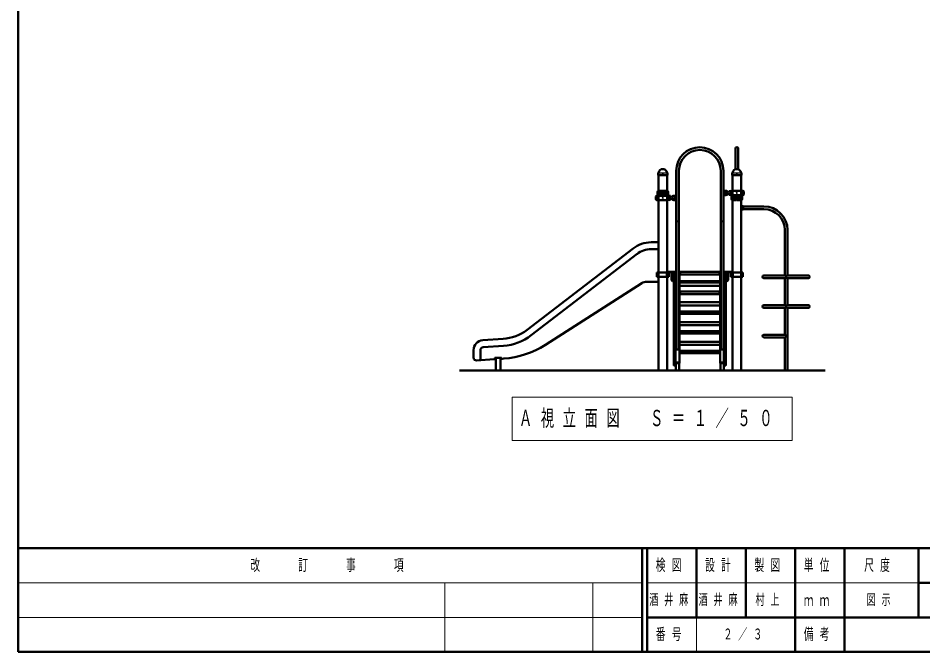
# Model space of a CAD drawing. Units: millimetres on the paper, scale 1:50. Extents: x -365 to 0, y -594 to 257.
# Drawn here: x -365 to -181.6, y -297 to -168.5 of the extents above; entities that cross this region are included whole.
import ezdxf

# ---------------------------------------------------------------- set-up
doc = ezdxf.new("R2010")
doc.units = ezdxf.units.MM
doc.linetypes.add('USER1', pattern=[4.5, 2.5, -2])
doc.layers.add('LY_1', color=7, linetype='Continuous', lineweight=50)
doc.styles.add('ＭＳ ゴシック', font='')
doc.styles.get('ＭＳ ゴシック').set_extended_font_data('MS Gothic')

msp = doc.modelspace()

# ---------------------------------------------------------------- linework, layer by layer
at = {"layer": 'LY_1'}
for p, q in [((-365, -40), (-365, -297)), ((-201.365, -239.959), (-275.528, -239.959)), ((-365, -276), (0, -276)), ((-365, -297), (0, -297))]:
    msp.add_line(p, q, dxfattribs=at)
at = {"layer": 'LY_1', "color": 140}
for p, q in [((-219.575, -199.138), (-219.575, -194.959)), ((-219.031, -199.138), (-219.031, -194.959)), ((-235.199, -199.914), (-235.177, -199.892)), ((-233.407, -199.914), (-233.429, -199.892)), ((-231.575, -209.959), (-231.575, -199.459)), ((-231.031, -209.959), (-231.031, -199.458)), ((-222.575, -209.959), (-222.575, -199.458)), ((-222.031, -209.959), (-222.031, -199.459)), ((-220.199, -199.914), (-220.177, -199.892)), ((-218.407, -199.914), (-218.429, -199.892)), ((-235.232, -200.368), (-235.224, -199.972)), ((-235.222, -200.378), (-235.232, -200.368)), ((-235.222, -200.378), (-233.384, -200.378)), ((-235.194, -239.959), (-235.194, -200.378)), ((-233.412, -239.959), (-233.412, -200.378)), ((-233.374, -200.368), (-233.384, -200.378)), ((-233.374, -200.368), (-233.382, -199.972)), ((-220.232, -200.368), (-220.224, -199.972)), ((-220.222, -200.378), (-220.232, -200.368)), ((-220.222, -200.378), (-218.384, -200.378)), ((-220.194, -239.959), (-220.194, -200.378)), ((-218.412, -239.959), (-218.412, -200.378)), ((-218.374, -200.368), (-218.384, -200.378)), ((-218.374, -200.368), (-218.382, -199.972)), ((-235.225, -203.509), (-234.373, -203.509)), ((-234.628, -203.959), (-234.628, -203.529)), ((-234.333, -203.549), (-234.333, -204.369)), ((-234.273, -203.549), (-234.273, -204.369)), ((-233.381, -203.509), (-234.233, -203.509)), ((-233.978, -203.959), (-233.978, -203.529)), ((-221.503, -203.519), (-222.031, -203.519)), ((-220.223, -203.509), (-220.853, -203.564)), ((-218.383, -203.509), (-220.224, -203.509)), ((-218.383, -203.509), (-218.068, -203.536)), ((-235.223, -204.509), (-235.539, -204.536)), ((-235.223, -205.409), (-235.539, -205.381)), ((-235.223, -204.409), (-234.373, -204.409)), ((-235.223, -204.509), (-233.383, -204.509)), ((-235.223, -205.409), (-233.383, -205.409)), ((-234.628, -203.773), (-234.668, -203.772)), ((-234.628, -204.144), (-234.668, -204.146)), ((-234.628, -203.959), (-234.628, -204.389)), ((-233.381, -204.409), (-234.233, -204.409)), ((-233.978, -203.773), (-233.938, -203.772)), ((-233.978, -203.959), (-233.978, -204.389)), ((-233.978, -204.144), (-233.938, -204.146)), ((-233.383, -204.509), (-232.753, -204.564)), ((-233.383, -205.409), (-232.753, -205.353)), ((-232.103, -204.519), (-231.575, -204.519)), ((-232.103, -205.399), (-231.575, -205.399)), ((-221.503, -204.399), (-222.032, -204.399)), ((-220.223, -204.409), (-220.853, -204.353)), ((-220.225, -204.509), (-219.373, -204.509)), ((-218.383, -204.409), (-220.224, -204.409)), ((-220.223, -205.409), (-219.373, -205.409)), ((-219.628, -204.773), (-219.668, -204.772)), ((-219.628, -205.144), (-219.668, -205.146)), ((-219.628, -204.959), (-219.628, -204.529)), ((-219.628, -204.959), (-219.628, -205.389)), ((-219.333, -204.549), (-219.333, -205.369)), ((-219.273, -204.549), (-219.273, -205.369)), ((-218.381, -204.509), (-219.233, -204.509)), ((-218.381, -205.409), (-219.233, -205.409)), ((-218.978, -204.959), (-218.978, -204.529)), ((-218.978, -204.773), (-218.938, -204.772)), ((-218.978, -204.959), (-218.978, -205.389)), ((-218.978, -205.144), (-218.938, -205.146)), ((-218.383, -204.409), (-218.068, -204.381)), ((-218.031, -206.639), (-218.412, -206.639)), ((-218.031, -206.639), (-218.412, -206.639)), ((-218.031, -206.639), (-218.031, -207.279)), ((-218.031, -206.639), (-218.031, -207.279)), ((-213.803, -206.687), (-218.031, -206.687)), ((-213.803, -207.231), (-218.031, -207.231)), ((-218.031, -207.279), (-218.412, -207.279)), ((-218.031, -207.279), (-218.412, -207.279)), ((-231.575, -235.478), (-231.575, -209.959)), ((-231.031, -235.478), (-231.031, -209.959)), ((-222.575, -235.478), (-222.575, -209.959)), ((-222.031, -235.478), (-222.031, -209.959)), ((-209.575, -220.687), (-209.575, -211.459)), ((-209.031, -220.687), (-209.031, -211.459)), ((-235.194, -213.959), (-236.683, -213.959)), ((-261.832, -231.696), (-240.336, -215.199)), ((-260.979, -232.806), (-239.484, -216.309)), ((-235.194, -215.359), (-236.683, -215.359)), ((-235.539, -220.079), (-235.539, -220.979)), ((-233.067, -220.079), (-235.539, -220.079)), ((-235.373, -220.079), (-235.373, -220.979)), ((-233.469, -220.079), (-233.469, -220.979)), ((-233.412, -219.959), (-232.553, -219.959)), ((-233.412, -220.005), (-232.553, -220.005)), ((-233.281, -220.079), (-233.281, -220.979)), ((-233.222, -220.079), (-233.222, -220.979)), ((-233.067, -220.079), (-233.067, -220.979)), ((-232.553, -220.019), (-232.553, -221.459)), ((-231.703, -219.959), (-232.493, -219.959)), ((-232.083, -238.859), (-232.083, -220.059)), ((-231.703, -219.959), (-231.983, -219.959)), ((-231.703, -219.895), (-231.575, -219.895)), ((-231.703, -238.859), (-231.703, -219.895)), ((-231.031, -219.895), (-230.903, -219.895)), ((-230.903, -238.479), (-230.903, -219.895)), ((-222.703, -219.959), (-230.903, -219.959)), ((-230.803, -220.459), (-230.803, -219.959)), ((-222.803, -220.459), (-222.803, -219.959)), ((-222.575, -219.895), (-222.703, -219.895)), ((-222.703, -238.479), (-222.703, -219.895)), ((-221.903, -219.895), (-222.031, -219.895)), ((-221.903, -238.859), (-221.903, -219.895)), ((-221.903, -219.959), (-221.623, -219.959)), ((-221.113, -219.959), (-221.903, -219.959)), ((-221.523, -238.859), (-221.523, -220.059)), ((-220.194, -219.959), (-221.053, -219.959)), ((-220.194, -220.005), (-221.053, -220.005)), ((-221.053, -220.019), (-221.053, -221.459)), ((-220.539, -220.079), (-220.539, -220.979)), ((-220.539, -220.079), (-218.067, -220.079)), ((-220.384, -220.079), (-220.384, -220.979)), ((-220.325, -220.079), (-220.325, -220.979)), ((-220.138, -220.079), (-220.138, -220.979)), ((-218.233, -220.079), (-218.233, -220.979)), ((-218.067, -220.079), (-218.067, -220.979)), ((-233.067, -220.979), (-235.539, -220.979)), ((-232.083, -221.859), (-232.153, -221.859)), ((-226.803, -221.859), (-230.903, -221.859)), ((-226.803, -220.459), (-230.803, -220.459)), ((-226.803, -220.459), (-222.803, -220.459)), ((-226.803, -221.859), (-222.703, -221.859)), ((-221.523, -221.859), (-221.453, -221.859)), ((-220.539, -220.979), (-218.067, -220.979)), ((-209.575, -220.687), (-213.803, -220.687)), ((-209.575, -221.231), (-213.803, -221.231)), ((-209.575, -226.687), (-209.575, -221.231)), ((-204.803, -220.687), (-209.031, -220.687)), ((-209.031, -226.687), (-209.031, -221.231)), ((-204.803, -221.231), (-209.031, -221.231)), ((-238.591, -222.273), (-258.106, -234.745)), ((-235.194, -221.959), (-237.535, -221.959)), ((-230.903, -222.119), (-222.703, -222.119)), ((-230.903, -222.757), (-222.703, -222.757)), ((-226.803, -223.959), (-230.803, -223.959)), ((-230.803, -224.459), (-230.803, -223.959)), ((-226.803, -224.459), (-230.803, -224.459)), ((-226.803, -223.959), (-222.803, -223.959)), ((-226.803, -224.459), (-222.803, -224.459)), ((-222.803, -224.459), (-222.803, -223.959)), ((-230.903, -226.119), (-222.703, -226.119)), ((-230.903, -226.757), (-222.703, -226.757)), ((-209.575, -226.687), (-213.803, -226.687)), ((-209.575, -227.231), (-213.803, -227.231)), ((-209.575, -232.687), (-209.575, -227.231)), ((-209.031, -226.687), (-204.803, -226.687)), ((-209.031, -239.959), (-209.031, -227.231)), ((-209.031, -227.231), (-204.803, -227.231)), ((-226.803, -227.959), (-230.803, -227.959)), ((-230.803, -228.459), (-230.803, -227.959)), ((-226.803, -228.459), (-230.803, -228.459)), ((-226.803, -227.959), (-222.803, -227.959)), ((-226.803, -228.459), (-222.803, -228.459)), ((-222.803, -228.459), (-222.803, -227.959)), ((-230.903, -230.119), (-222.703, -230.119)), ((-230.903, -230.757), (-222.703, -230.757)), ((-226.803, -231.959), (-230.803, -231.959)), ((-230.803, -232.459), (-230.803, -231.959)), ((-226.803, -232.459), (-230.803, -232.459)), ((-226.803, -231.959), (-222.803, -231.959)), ((-226.803, -232.459), (-222.803, -232.459)), ((-222.803, -232.459), (-222.803, -231.959)), ((-209.575, -232.687), (-213.803, -232.687)), ((-266.683, -233.534), (-270.823, -233.824)), ((-230.903, -234.119), (-222.703, -234.119)), ((-230.903, -234.757), (-222.703, -234.757)), ((-209.575, -233.231), (-213.803, -233.231)), ((-209.575, -239.959), (-209.575, -233.231)), ((-272.683, -235.819), (-272.683, -237.32)), ((-271.283, -235.819), (-271.283, -237.679)), ((-266.586, -234.931), (-270.725, -235.22)), ((-226.803, -235.959), (-230.803, -235.959)), ((-230.803, -236.459), (-230.803, -235.959)), ((-226.803, -236.459), (-230.803, -236.459)), ((-226.803, -235.959), (-222.803, -235.959)), ((-226.803, -236.459), (-222.803, -236.459)), ((-222.803, -236.459), (-222.803, -235.959)), ((-268.476, -237.669), (-272.041, -237.919)), ((-268.383, -237.459), (-268.383, -237.569)), ((-267.083, -237.359), (-268.283, -237.359)), ((-268.183, -237.359), (-268.183, -239.959)), ((-268.183, -237.359), (-268.183, -237.479)), ((-267.183, -237.359), (-267.183, -239.959)), ((-267.183, -237.359), (-267.183, -237.479)), ((-266.544, -237.534), (-266.876, -237.557)), ((-231.703, -238.359), (-230.903, -238.359)), ((-221.903, -238.359), (-222.703, -238.359)), ((-231.983, -238.959), (-231.803, -238.959)), ((-231.703, -238.479), (-230.903, -238.479)), ((-231.643, -239.959), (-231.643, -238.479)), ((-230.963, -239.959), (-230.963, -238.479)), ((-221.903, -238.479), (-222.703, -238.479)), ((-222.643, -239.959), (-222.643, -238.479)), ((-221.963, -239.959), (-221.963, -238.479)), ((-221.623, -238.959), (-221.803, -238.959)), ((-238.5, -276), (-238.5, -297)), ((-237.5, -276), (-237.5, -297)), ((-227.5, -276), (-227.5, -290)), ((-217.5, -276), (-217.5, -290)), ((-207.5, -276), (-207.5, -297)), ((-197.5, -276), (-197.5, -290)), ((-182.5, -276), (-182.5, -290)), ((-182.5, -283), (-70, -283)), ((-237.5, -290), (0, -290)), ((-197.5, -290), (-197.5, -297))]:
    msp.add_line(p, q, dxfattribs=at)
at = {"layer": 'LY_1', "lineweight": 13}
for p, q in [((-235.16, -199.878), (-233.449, -199.878)), ((-220.16, -199.878), (-218.449, -199.878)), ((-235.197, -199.948), (-233.41, -199.948)), ((-220.197, -199.948), (-218.41, -199.948)), ((-235.638, -205.143), (-235.638, -204.774)), ((-235.268, -204.774), (-235.638, -204.774)), ((-235.268, -205.143), (-235.638, -205.143)), ((-233.338, -204.774), (-232.968, -204.774)), ((-233.338, -205.143), (-232.968, -205.143)), ((-232.968, -205.143), (-232.968, -204.774)), ((-220.638, -204.143), (-220.638, -203.774)), ((-220.268, -203.774), (-220.638, -203.774)), ((-220.268, -204.143), (-220.638, -204.143)), ((-218.338, -203.774), (-217.968, -203.774)), ((-218.338, -204.143), (-217.968, -204.143)), ((-217.968, -204.143), (-217.968, -203.774)), ((-264.866, -245.368), (-264.866, -254.168)), ((-208.066, -245.368), (-264.866, -245.368)), ((-208.066, -254.168), (-208.066, -245.368)), ((-264.866, -254.168), (-208.066, -254.168)), ((-365, -283), (-238.5, -283)), ((-278.5, -283), (-278.5, -297)), ((-248.5, -283), (-248.5, -297)), ((-237.5, -283), (-182.5, -283)), ((-365, -290), (-238.5, -290)), ((-227.5, -290), (-227.5, -297))]:
    msp.add_line(p, q, dxfattribs=at)
at = {"layer": 'LY_1', "linetype": 'USER1', "lineweight": 13}
for p, q in [((-220.853, -203.564), (-221.484, -203.61)), ((-220.203, -203.529), (-220.203, -204.389)), ((-218.403, -203.529), (-218.403, -204.389)), ((-235.203, -204.529), (-235.203, -205.389)), ((-233.403, -204.529), (-233.403, -205.389)), ((-232.753, -204.564), (-232.123, -204.61)), ((-232.753, -205.353), (-232.123, -205.307)), ((-220.853, -204.353), (-221.484, -204.307))]:
    msp.add_line(p, q, dxfattribs=at)
at = {"layer": 'LY_1', "color": 140}
for points in [[(-231.031, -235.478), (-231.034, -235.507), (-231.04, -235.535), (-231.052, -235.562), (-231.068, -235.588), (-231.087, -235.612), (-231.111, -235.633), (-231.138, -235.652), (-231.167, -235.668), (-231.199, -235.681), (-231.233, -235.69), (-231.268, -235.696), (-231.303, -235.697), (-231.339, -235.696), (-231.374, -235.69), (-231.407, -235.681), (-231.439, -235.668), (-231.469, -235.652), (-231.496, -235.633), (-231.519, -235.612), (-231.539, -235.588), (-231.555, -235.562), (-231.566, -235.535), (-231.573, -235.507), (-231.575, -235.478)], [(-222.575, -235.478), (-222.573, -235.507), (-222.566, -235.535), (-222.555, -235.562), (-222.539, -235.588), (-222.519, -235.612), (-222.496, -235.633), (-222.469, -235.652), (-222.439, -235.668), (-222.407, -235.681), (-222.374, -235.69), (-222.339, -235.696), (-222.303, -235.697), (-222.268, -235.696), (-222.233, -235.69), (-222.199, -235.681), (-222.167, -235.668), (-222.138, -235.652), (-222.111, -235.633), (-222.087, -235.612), (-222.068, -235.588), (-222.052, -235.562), (-222.04, -235.535), (-222.034, -235.507), (-222.031, -235.478)]]:
    msp.add_lwpolyline(points, dxfattribs=at)
for centre in [(-234.303, -200.218), (-219.303, -200.218)]:
    msp.add_circle(centre, 0.06, dxfattribs=at)
at = {"layer": 'LY_1', "lineweight": 13}
for centre, radius in [((-235.453, -204.959), 0.185), ((-235.453, -204.959), 0.1), ((-234.303, -204.959), 0.1), ((-233.153, -204.959), 0.185), ((-233.153, -204.959), 0.1), ((-220.453, -203.959), 0.185), ((-220.453, -203.959), 0.1), ((-219.303, -203.959), 0.1), ((-218.153, -203.959), 0.185), ((-218.153, -203.959), 0.1)]:
    msp.add_circle(centre, radius, dxfattribs=at)
at = {"layer": 'LY_1', "linetype": 'USER1', "lineweight": 13}
for centre in [(-232.103, -204.959), (-221.503, -203.959)]:
    msp.add_circle(centre, 0.15, dxfattribs=at)
at = {"layer": 'LY_1', "color": 140}
for centre, radius, start, end in [((-226.803, -199.459), 4.772, 0, 180), ((-226.803, -199.459), 4.228, 0, 180), ((-219.303, -194.959), 0.272, 0, 180), ((-235.14, -199.973), 0.084, 135, 178.99605), ((-235.217, -199.852), 0.056, 315, 353.3676), ((-234.303, -199.959), 0.864, 90, 173.3676), ((-234.303, -199.959), 0.864, 6.6324, 90), ((-233.389, -199.852), 0.056, 186.6324, 225), ((-233.466, -199.973), 0.084, 1.00395, 45), ((-220.14, -199.973), 0.084, 135, 178.99605), ((-220.217, -199.852), 0.056, 315, 353.3676), ((-219.303, -199.959), 0.864, 90, 173.3676), ((-219.303, -199.959), 0.864, 6.6324, 90), ((-218.389, -199.852), 0.056, 186.6324, 225), ((-218.466, -199.973), 0.084, 1.00395, 45), ((-234.251, -203.959), 1.122, 159.19706, 200.80294), ((-235.225, -203.589), 0.08, 90, 159.19706), ((-234.608, -203.529), 0.02, 90, 180), ((-234.373, -203.549), 0.04, 0, 90), ((-234.233, -203.549), 0.04, 90, 180), ((-233.998, -203.529), 0.02, 0, 90), ((-233.381, -203.589), 0.08, 20.80294, 90), ((-234.355, -203.959), 1.122, 339.19706, 20.80294), ((-221.503, -203.959), 0.44, 270, 90), ((-220.521, -203.735), 0.2, 95, 163.80375), ((-218.085, -203.735), 0.2, 16.19625, 85), ((-234.753, -204.959), 1, 163.80375, 196.19625), ((-235.521, -204.735), 0.2, 95, 163.80375), ((-235.521, -205.182), 0.2, 196.19625, 265), ((-235.225, -204.329), 0.08, 200.80294, 270), ((-234.675, -203.959), 0.187, 88, 272), ((-234.608, -204.389), 0.02, 180, 270), ((-234.373, -204.369), 0.04, 270, 0), ((-234.233, -204.369), 0.04, 180, 270), ((-233.998, -204.389), 0.02, 270, 0), ((-233.932, -203.959), 0.187, 268, 92), ((-233.381, -204.329), 0.08, 270, 339.19706), ((-233.085, -204.735), 0.2, 16.19625, 85), ((-233.085, -205.182), 0.2, 275, 343.80375), ((-233.853, -204.959), 1, 343.80375, 16.19625), ((-232.103, -204.959), 0.44, 90, 270), ((-219.753, -203.959), 1, 163.80375, 196.19625), ((-220.521, -204.182), 0.2, 196.19625, 265), ((-219.251, -204.959), 1.122, 159.19706, 200.80294), ((-220.225, -204.589), 0.08, 90, 159.19706), ((-220.225, -205.329), 0.08, 200.80294, 270), ((-219.675, -204.959), 0.187, 88, 272), ((-219.608, -204.529), 0.02, 90, 180), ((-219.608, -205.389), 0.02, 180, 270), ((-219.373, -204.549), 0.04, 0, 90), ((-219.373, -205.369), 0.04, 270, 0), ((-219.233, -204.549), 0.04, 90, 180), ((-219.233, -205.369), 0.04, 180, 270), ((-218.998, -204.529), 0.02, 0, 90), ((-218.998, -205.389), 0.02, 270, 0), ((-218.932, -204.959), 0.187, 268, 92), ((-218.381, -204.589), 0.08, 20.80294, 90), ((-218.381, -205.329), 0.08, 270, 339.19706), ((-219.355, -204.959), 1.122, 339.19706, 20.80294), ((-218.085, -204.182), 0.2, 275, 343.80375), ((-218.853, -203.959), 1, 343.80375, 16.19625), ((-213.803, -211.459), 4.772, 0, 90), ((-213.803, -211.459), 4.228, 0, 90), ((-231.303, -209.959), 0.272, 0, 180), ((-222.303, -209.959), 0.272, 0, 180), ((-236.683, -219.959), 6, 90, 127.50507), ((-236.683, -219.959), 4.6, 90, 128.24068), ((-232.493, -220.019), 0.06, 90, 180), ((-231.983, -220.059), 0.1, 90, 180), ((-231.803, -220.059), 0.1, 0, 90), ((-221.803, -220.059), 0.1, 90, 180), ((-221.623, -220.059), 0.1, 0, 90), ((-221.113, -220.019), 0.06, 0, 90), ((-232.153, -221.459), 0.4, 180, 270), ((-221.453, -221.459), 0.4, 270, 0), ((-213.803, -220.959), 0.272, 90, 270), ((-209.575, -220.959), 0.272, 270, 90), ((-209.031, -220.959), 0.272, 90, 270), ((-204.803, -220.959), 0.272, 270, 90), ((-237.535, -223.959), 2, 90, 122.03145), ((-213.803, -226.959), 0.272, 90, 270), ((-209.575, -226.959), 0.272, 270, 90), ((-209.031, -226.959), 0.272, 90, 270), ((-204.803, -226.959), 0.272, 270, 90), ((-267.311, -224.556), 9, 274, 307.50507), ((-267.311, -224.556), 10.4, 274, 307.50507), ((-213.803, -232.959), 0.272, 90, 270), ((-209.575, -232.959), 0.272, 270, 90), ((-270.683, -235.819), 2, 94, 180), ((-267.799, -219.578), 18, 274, 302.58226), ((-270.683, -235.819), 0.6, 94, 180), ((-272.083, -237.32), 0.6, 180, 274), ((-271.483, -237.679), 0.2, 274, 0), ((-268.483, -237.569), 0.1, 274, 0), ((-268.283, -237.459), 0.1, 90, 180), ((-267.083, -237.459), 0.1, 0, 90), ((-266.883, -237.458), 0.1, 180, 274), ((-231.983, -238.859), 0.1, 180, 270), ((-231.803, -238.859), 0.1, 270, 0), ((-221.803, -238.859), 0.1, 180, 270), ((-221.623, -238.859), 0.1, 270, 0)]:
    msp.add_arc(centre, radius, start, end, dxfattribs=at)
at = {"layer": 'LY_1', "linetype": 'USER1', "lineweight": 13}
for centre, radius, start, end in [((-220.223, -203.529), 0.02, 0, 91.98888), ((-233.383, -204.529), 0.02, 88.01112, 180), ((-233.383, -205.389), 0.02, 180, 270), ((-232.153, -204.959), 0.35, 275, 85), ((-221.453, -203.959), 0.35, 95, 265), ((-220.223, -204.389), 0.02, 270, 0)]:
    msp.add_arc(centre, radius, start, end, dxfattribs=at)
at = {"layer": 'LY_1', "lineweight": 13}
for centre, start, end in [((-237.829, -204.959), 355.87048, 4.12952), ((-230.778, -204.959), 175.87048, 184.12952), ((-222.829, -203.959), 355.87048, 4.12952), ((-215.778, -203.959), 175.87048, 184.12952)]:
    msp.add_arc(centre, 2.567, start, end, dxfattribs=at)

# ---------------------------------------------------------------- texts
at = {"layer": 'LY_1', "style": 'ＭＳ ゴシック'}
for s, insert, char_height, attachment_point in [('\\T1.64;\\W0.6;Ａ視立面図\u3000Ｓ＝１／５０', (-263.466, -249.768), 3.299, 4), ('\\T1.64;\\W0.6;改\u3000\u3000訂\u3000\u3000事\u3000\u3000項', (-301.75, -279.5), 2.346, 5), ('\\T1.64;\\W0.6;検図', (-232.5, -279.5), 2.346, 5), ('\\T1.64;\\W0.6;設計', (-222.5, -279.5), 2.346, 5), ('\\T1.64;\\W0.6;製図', (-212.5, -279.5), 2.346, 5), ('\\T1.64;\\W0.6;単位', (-202.5, -279.5), 2.346, 5), ('\\T1.64;\\W0.6;尺度', (-190.25, -279.5), 2.346, 5), ('\\T1.64;\\W0.6;酒井麻', (-232.5, -286.5), 2.199, 5), ('\\T1.64;\\W0.6;酒井麻', (-222.5, -286.5), 2.199, 5), ('\\T1.64;\\W0.6;村上', (-212.5, -286.5), 2.199, 5), ('\\T1.64;\\W0.6;ｍｍ', (-202.5, -286.5), 2.346, 5), ('\\T1.64;\\W0.6;図示', (-193, -286.5), 2.199, 4), ('\\T1.64;\\W0.6;番号', (-232.5, -293.5), 2.346, 5), ('\\T1.64;\\W0.6;２／３', (-217.5, -293.5), 2.199, 5), ('\\T1.64;\\W0.6;備考', (-202.5, -293.5), 2.346, 5)]:
    msp.add_mtext(s, dxfattribs=dict(at, insert=insert, char_height=char_height, attachment_point=attachment_point))

doc.saveas('drawing.dxf')
